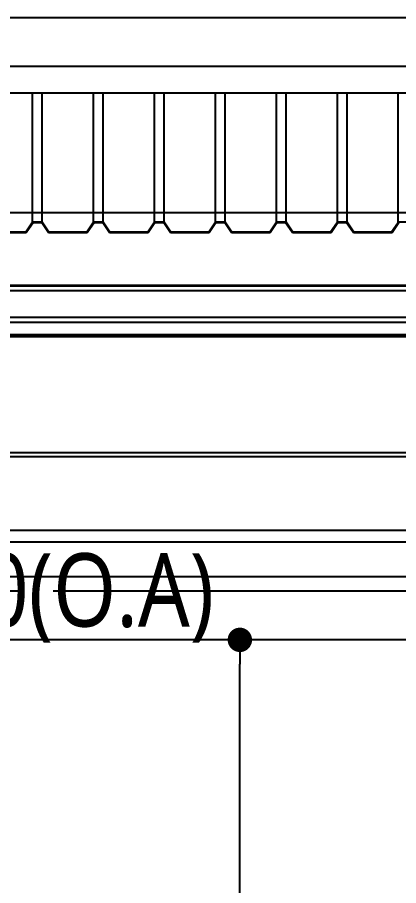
# Model space of a CAD drawing. Header units: millimetres. Extents: x 0 to 268175, y 0 to 74250.
# Drawn here: x 53795 to 55359, y 51491 to 55048 of the extents above; entities that cross this region are included whole.
import ezdxf
from ezdxf.enums import TextEntityAlignment as Align

# ---------------------------------------------------------------- set-up
doc = ezdxf.new("R2010")
doc.units = ezdxf.units.MM
doc.header["$LTSCALE"] = 200
doc.linetypes.add('CEN-GAUN', pattern=[32.2, 30, -1, 0.2, -1])
doc.linetypes.add('CEN6', pattern=[12, 10, -0.75, 0.5, -0.75])
doc.layers.get('DEFPOINTS').update_dxf_attribs({"color": 137})
for name, color, linetype in [('1 CEN', 15, 'CEN-GAUN'), ('1 OA', 4, 'Continuous'), ('BA', 9, 'Continuous'), ('DI', 1, 'Continuous')]:
    doc.layers.add(name, color=color, linetype=linetype)
doc.styles.get("Standard").update_dxf_attribs({"font": 'malgun.ttf'})
doc.styles.add('SUNJIN', font='malgun.ttf')
doc.styles.add('맑은고딕', font='malgun.ttf')
doc.dimstyles.new('DIM30', dxfattribs={"dimscale": 30, "dimtxt": 3, "dimasz": 1, "dimexe": 0, "dimexo": 0, "dimgap": 1, "dimtad": 1, "dimdec": 0, "dimzin": 0, "dimdsep": 46, "dimtxsty": 'Standard', "dimblk1": 'DOT', "dimblk2": 'DOT', "dimsah": 1, "dimcen": 0, "dimdle": 2, "dimclrd": 1, "dimclre": 1, "dimclrt": 2, "dimadec": 0, "dimazin": 0, "dimtfac": 1, "dimtdec": 0, "dimtix": 1, "dimtmove": 2, "dimatfit": 3, "dimldrblk": 'DOT', "dimfxl": 1, "dimtolj": 1, "dimtzin": 0, "dimarcsym": 0})

# ---------------------------------------------------------------- blocks, each defined once
blk = doc.blocks.new('_DOT')
at = {"color": 0, "linetype": 'ByBlock'}
blk.add_line((-0.5, 0), (-1, 0), dxfattribs=at)
at = {"color": 0, "linetype": 'ByBlock', "const_width": 0.5}
blk.add_lwpolyline([(-0.25, 0, 1), (0.25, 0, 1)], format="xyb", close=True, dxfattribs=at)
blk = doc.blocks.new('*D4390')
at = {"layer": 'DEFPOINTS', "color": 0}
for p in [(54707.5, 52498.2), (55115.3, 52498.2), (55115.3, 46948.2)]:
    blk.add_point(p, dxfattribs=at)
at = {"layer": 'DI', "color": 1, "lineweight": -2}
for p, q in [((55115.3, 52498.2), (54707.5, 52498.2)), ((54707.5, 47048.2), (54707.5, 52398.2)), ((55115.3, 46948.2), (54707.5, 46948.2))]:
    blk.add_line(p, q, dxfattribs=at)
at = {"layer": 'DI', "color": 1, "linetype": 'ByBlock', "lineweight": -2, "xscale": 100, "yscale": 100, "zscale": 100}
for p, rotation in [((54707.5, 52498.2), 90), ((54707.5, 46948.2), 270)]:
    blk.add_blockref('_DOT', p, dxfattribs=dict(at, rotation=rotation))
at = {"layer": 'DI', "color": 2, "insert": (54452.5, 49723.2), "char_height": 300, "attachment_point": 5, "rotation": 90, "style": '맑은고딕'}
blk.add_mtext('\\A1;5550', dxfattribs=at)

msp = doc.modelspace()

# ---------------------------------------------------------------- linework, layer by layer
at = {"layer": '1 CEN'}
for p, q in [((43528.6, 55048.2), (95215.3, 55048.2)), ((43528.6, 54248.2), (95215.3, 54248.2)), ((43528.6, 52948.2), (95215.3, 52948.2)), ((43528.6, 52758.4), (95215.3, 52758.4))]:
    msp.add_line(p, q, dxfattribs=at)
at = {"layer": '1 OA'}
for p, q in [((68981.7, 52898.2), (49220.8, 52898.2)), ((68981.7, 52498.2), (49220.8, 52498.2))]:
    msp.add_line(p, q, dxfattribs=at)
at = {"layer": '1 OA', "color": 1, "linetype": 'CEN6', "ltscale": 0.8}
msp.add_line((68981.7, 52698.2), (49220.8, 52698.2), dxfattribs=at)
at = {"layer": 'BA'}
for p, q in [((44220.2, 55048.2), (94320.2, 55048.2)), ((44830.2, 54848.2), (94244.4, 54848.2)), ((94235.2, 54738.2), (44785.2, 54738.2)), ((53857.2, 54209.2), (53857.2, 54738.2)), ((53896.8, 54209.2), (53896.8, 54738.2)), ((54107.2, 54209.2), (54107.2, 54738.2)), ((54146.8, 54209.2), (54146.8, 54738.2)), ((54357.2, 54209.2), (54357.2, 54738.2)), ((54396.8, 54209.2), (54396.8, 54738.2)), ((54607.2, 54209.2), (54607.2, 54738.2)), ((54646.8, 54209.2), (54646.8, 54738.2)), ((54857.2, 54209.2), (54857.2, 54738.2)), ((54896.8, 54209.2), (54896.8, 54738.2)), ((55107.2, 54209.2), (55107.2, 54738.2)), ((55146.8, 54209.2), (55146.8, 54738.2)), ((55357.2, 54209.2), (55357.2, 54738.2)), ((53857.8, 54209.2), (53829.8, 54168.2)), ((53896.8, 54209.2), (53857.8, 54209.2)), ((53924.8, 54168.2), (53896.8, 54209.2)), ((54107.8, 54209.2), (54079.8, 54168.2)), ((54146.8, 54209.2), (54107.8, 54209.2)), ((54174.8, 54168.2), (54146.8, 54209.2)), ((54357.8, 54209.2), (54329.8, 54168.2)), ((54396.8, 54209.2), (54357.8, 54209.2)), ((54424.8, 54168.2), (54396.8, 54209.2)), ((54607.8, 54209.2), (54579.8, 54168.2)), ((54646.8, 54209.2), (54607.8, 54209.2)), ((54674.8, 54168.2), (54646.8, 54209.2)), ((54857.8, 54209.2), (54829.8, 54168.2)), ((54896.8, 54209.2), (54857.8, 54209.2)), ((54924.8, 54168.2), (54896.8, 54209.2)), ((55107.8, 54209.2), (55079.8, 54168.2)), ((55146.8, 54209.2), (55107.8, 54209.2)), ((55174.8, 54168.2), (55146.8, 54209.2)), ((55357.8, 54209.2), (55329.8, 54168.2)), ((55396.8, 54209.2), (55357.8, 54209.2)), ((53859.4, 54206.2), (53831.4, 54165.2)), ((53895.2, 54206.2), (53859.4, 54206.2)), ((53923.2, 54165.2), (53895.2, 54206.2)), ((54109.4, 54206.2), (54081.4, 54165.2)), ((54145.2, 54206.2), (54109.4, 54206.2)), ((54173.2, 54165.2), (54145.2, 54206.2)), ((54359.4, 54206.2), (54331.4, 54165.2)), ((54395.2, 54206.2), (54359.4, 54206.2)), ((54423.2, 54165.2), (54395.2, 54206.2)), ((54609.4, 54206.2), (54581.4, 54165.2)), ((54645.2, 54206.2), (54609.4, 54206.2)), ((54673.2, 54165.2), (54645.2, 54206.2)), ((54859.4, 54206.2), (54831.4, 54165.2)), ((54895.2, 54206.2), (54859.4, 54206.2)), ((54923.2, 54165.2), (54895.2, 54206.2)), ((55109.4, 54206.2), (55081.4, 54165.2)), ((55145.2, 54206.2), (55109.4, 54206.2)), ((55173.2, 54165.2), (55145.2, 54206.2)), ((55359.4, 54206.2), (55331.4, 54165.2)), ((53831.4, 54165.2), (53673.2, 54165.2)), ((53829.8, 54168.2), (53674.8, 54168.2)), ((54081.4, 54165.2), (53923.2, 54165.2)), ((54079.8, 54168.2), (53924.8, 54168.2)), ((54331.4, 54165.2), (54173.2, 54165.2)), ((54329.8, 54168.2), (54174.8, 54168.2)), ((54581.4, 54165.2), (54423.2, 54165.2)), ((54579.8, 54168.2), (54424.8, 54168.2)), ((54831.4, 54165.2), (54673.2, 54165.2)), ((54829.8, 54168.2), (54674.8, 54168.2)), ((55081.4, 54165.2), (54923.2, 54165.2)), ((55079.8, 54168.2), (54924.8, 54168.2)), ((55331.4, 54165.2), (55173.2, 54165.2)), ((55329.8, 54168.2), (55174.8, 54168.2)), ((44734.9, 53951.2), (94760.2, 53951.2)), ((44734.9, 53948.2), (94760.2, 53948.2)), ((94710.2, 53948.2), (44779.8, 53948.2)), ((94710.2, 53928.2), (44785.2, 53928.2)), ((94710.2, 53818.2), (44785.2, 53818.2)), ((94710.2, 53798.2), (44779.8, 53798.2)), ((94784.7, 53748.2), (44760.2, 53748.2)), ((56535.2, 53740.2), (44785.2, 53740.2)), ((56535.2, 53264.2), (44785.2, 53264.2)), ((56535.2, 53248.2), (44785.2, 53248.2))]:
    msp.add_line(p, q, dxfattribs=at)

# ---------------------------------------------------------------- texts
at = {"layer": '1 OA', "style": 'SUNJIN', "width": 0.85}
msp.add_text('800x400(O.A)', height=300, dxfattribs=at).set_placement((53563.9, 52702.5), align=Align.MIDDLE_CENTER)

# ---------------------------------------------------------------- dimensions: what is measured, and where the dimension line sits
at = {"layer": 'DI'}
dim = msp.add_linear_dim(base=(54707.5, 52498.2), p1=(55115.3, 46948.2), p2=(55115.3, 52498.2), angle=270, dimstyle='DIM30', override={"dimscale": 100, "dimtxsty": '맑은고딕', "dimldrblk": 'DOT'}, dxfattribs=at)
dim.commit()
dim.dimension.update_dxf_attribs({"geometry": '*D4390', "text_midpoint": (54452.5, 49723.2)})

doc.saveas('drawing.dxf')
